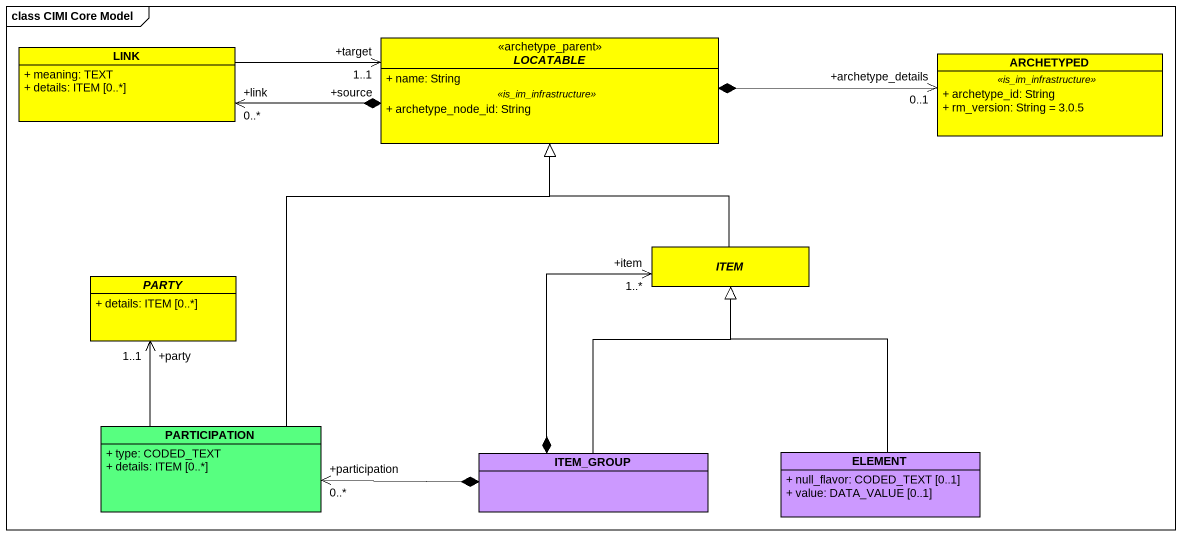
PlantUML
@startuml
mainframe class CIMI Core Model
hide circle
hide empty members
skinparam classAttributeIconSize 0
class LINK #FFFF00 {
  + meaning: TEXT
  + details: ITEM [0..*]
}
abstract class LOCATABLE <<archetype_parent>> #FFFF00 {
  + name: String
  .. <<is_im_infrastructure>> ..
  + archetype_node_id: String
}
class ARCHETYPED #FFFF00 {
  .. <<is_im_infrastructure>> ..
  + archetype_id: String
  + rm_version: String = 3.0.5
}
abstract class PARTY #FFFF00 {
  + details: ITEM [0..*]
}
abstract class ITEM #FFFF00
class PARTICIPATION #57FF80 {
  + type: CODED_TEXT
  + details: ITEM [0..*]
}
class ITEM_GROUP #CC99FF
class ELEMENT #CC99FF {
  + null_flavor: CODED_TEXT [0..1]
  + value: DATA_VALUE [0..1]
}
LINK -right-> "+target\n1..1" LOCATABLE
LOCATABLE "+source" *-left-> "+link\n0..*" LINK
LOCATABLE *-right-> "+archetype_details\n0..1" ARCHETYPED
ITEM -up-|> LOCATABLE
PARTICIPATION -up-|> LOCATABLE
PARTICIPATION -up-> "+party\n1..1" PARTY
PARTICIPATION "+participation\n0..*" <-right-* ITEM_GROUP
ITEM_GROUP *-up-> "+item\n1..*" ITEM
ITEM_GROUP -up-|> ITEM
ELEMENT -up-|> ITEM
@enduml
